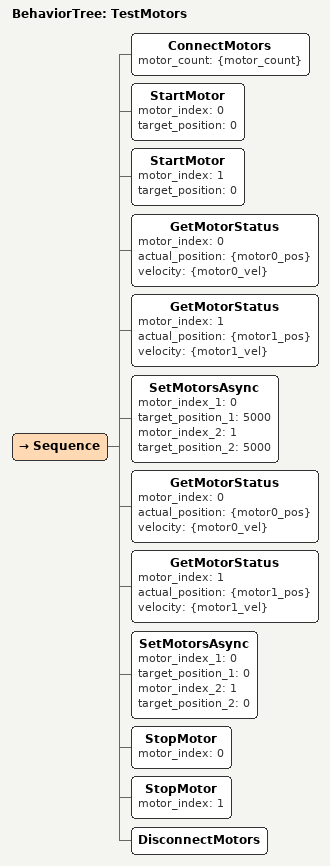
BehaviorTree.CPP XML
<?xml version="1.0" encoding="UTF-8"?>
<root BTCPP_format="4">

  <BehaviorTree ID="TestMotors">
    <Sequence>

      <!-- Connect and discover motors -->
      <ConnectMotors motor_count="{motor_count}"/>

      <!-- Start both motors -->
      <StartMotor motor_index="0" target_position="0"/>
      <StartMotor motor_index="1" target_position="0"/>

      <!-- Read initial status -->
      <GetMotorStatus motor_index="0"
                      actual_position="{motor0_pos}" velocity="{motor0_vel}"/>
      <GetMotorStatus motor_index="1"
                      actual_position="{motor1_pos}" velocity="{motor1_vel}"/>

      <!-- Move both motors simultaneously to position 5000 (waits for completion) -->
      <SetMotorsAsync motor_index_1="0" target_position_1="5000"
                      motor_index_2="1" target_position_2="5000"/>

      <!-- Read positions after move -->
      <GetMotorStatus motor_index="0"
                      actual_position="{motor0_pos}" velocity="{motor0_vel}"/>
      <GetMotorStatus motor_index="1"
                      actual_position="{motor1_pos}" velocity="{motor1_vel}"/>

      <!-- Move both motors back to 0 (waits for completion) -->
      <SetMotorsAsync motor_index_1="0" target_position_1="0"
                      motor_index_2="1" target_position_2="0"/>

      <!-- Stop and disconnect -->
      <StopMotor motor_index="0"/>
      <StopMotor motor_index="1"/>
      <DisconnectMotors/>

    </Sequence>
  </BehaviorTree>

</root>
